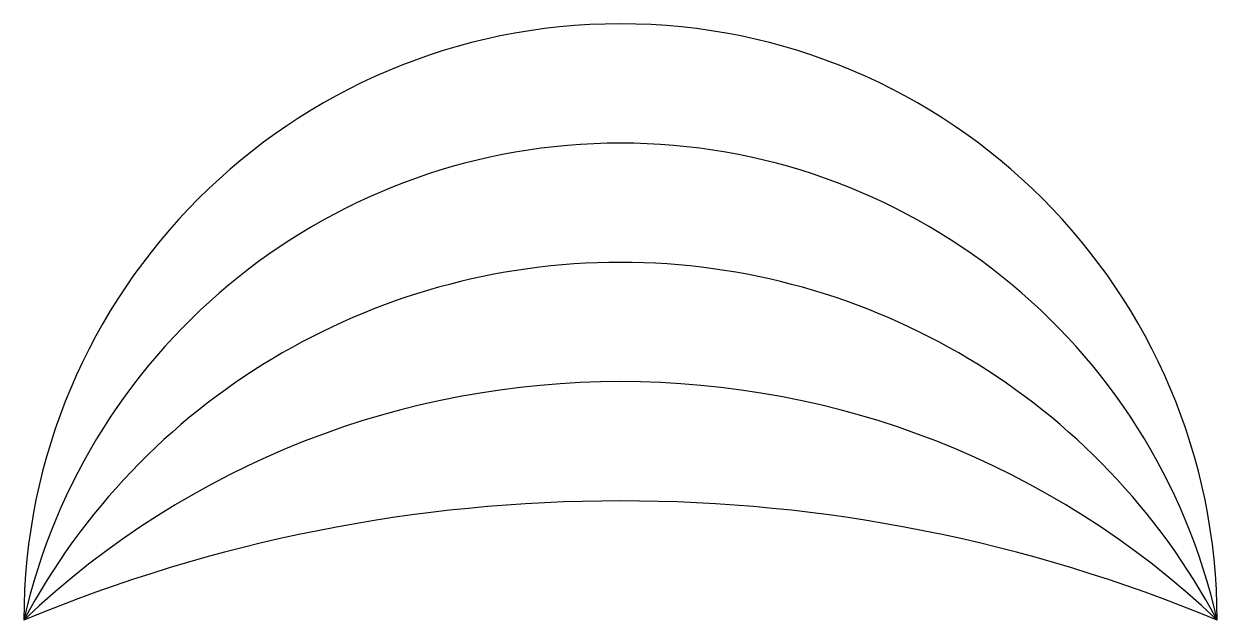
# Model space of a CAD drawing. Extents: x 0 to 100, y 0 to 50.
import ezdxf

# ---------------------------------------------------------------- set-up
doc = ezdxf.new("R2010")
doc.units = 0
doc.layers.get('0').update_dxf_attribs({"lineweight": 25, "true_color": 0xffffff})

msp = doc.modelspace()

# ---------------------------------------------------------------- linework, layer by layer
for centre, radius, start, end in [((50, 0), 50, 0, 180), ((50, -11.25), 51.25, 12.6804, 167.3196), ((50, -26.67), 56.67, 28.0725, 151.9275), ((50, -52.5), 72.5, 46.3972, 133.6028), ((50, -120), 130, 67.3801, 112.6199)]:
    msp.add_arc(centre, radius, start, end)

doc.saveas('drawing.dxf')
